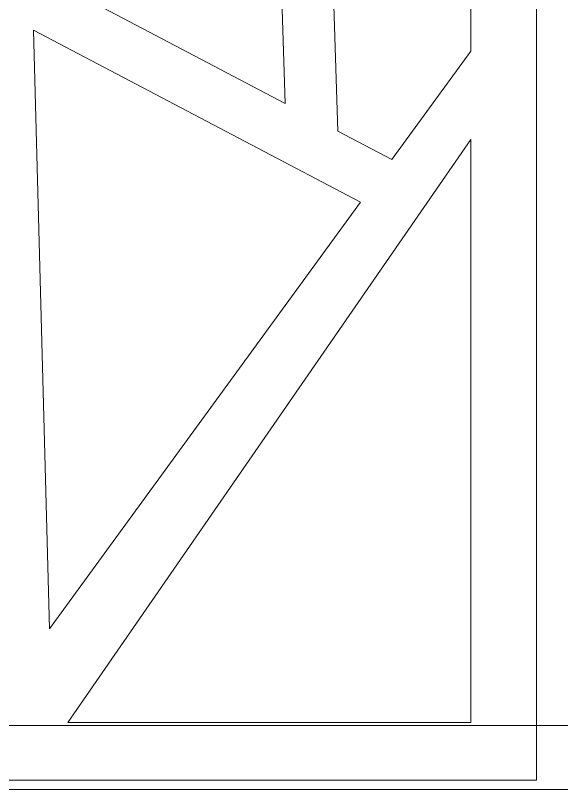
# Model space of a CAD drawing. Header units: centimetres. Extents: x -9.8 to 10, y -7 to 14.1.
# Drawn here: x 5.417 to 7.257, y -6.96 to -4.351 of the extents above; entities that cross this region are included whole.
import ezdxf

# ---------------------------------------------------------------- set-up
doc = ezdxf.new("R2010")
doc.units = ezdxf.units.CM
doc.header["$MEASUREMENT"] = 0
doc.layers.add('layer 1', color=7, linetype='Continuous')

msp = doc.modelspace()

# ---------------------------------------------------------------- linework, layer by layer
at = {"layer": 'layer 1', "color": 114, "lineweight": 9}
for points in [[(-9.82468, 2.6971), (-9.82468, 2.6971), (9.96952, 2.6971), (9.96952, 2.6971), (9.96952, 2.6971), (9.96952, 2.6971), (9.96952, -6.95964), (9.96952, -6.95964), (9.96952, -6.95964), (9.96952, -6.95964), (-9.82468, -6.95964), (-9.82468, -6.95964), (-9.82468, -6.95964), (-9.82468, -6.95964), (-9.82468, 2.6971), (-9.82468, 2.6971)], [(-9.57944, 2.4229), (-9.57944, 2.4229), (9.72428, 2.4229), (9.72428, 2.4229), (9.72428, 2.4229), (9.72428, 2.4229), (9.72428, -6.74336), (9.72428, -6.74336), (9.72428, -6.74336), (9.72428, -6.74336), (-9.57944, -6.74336), (-9.57944, -6.74336), (-9.57944, -6.74336), (-9.57944, -6.74336), (-9.57944, 2.4229), (-9.57944, 2.4229)]]:
    msp.add_open_spline(points, degree=3, knots=[0, 0, 0, 0, 0.2, 0.2, 0.2, 0.2, 0.4, 0.4, 0.4, 0.4, 0.6, 0.6, 0.6, 0.6, 1, 1, 1, 1], dxfattribs=at)
at = {"layer": 'layer 1', "color": 242, "lineweight": 9}
for points, knots in [([(-1.09737, -6.92826), (-1.09737, -6.92826), (1.02257, -6.92826), (1.02257, -6.92826), (1.02257, -6.92826), (1.02257, -6.92826), (-1.09737, -6.92826), (-1.09737, -6.92826), (-1.09737, -6.92826), (-1.09737, -6.92826), (-7.05388, -6.92826), (-7.05388, -6.92826), (-7.05388, -6.92826), (-7.05388, -6.92826), (-7.05388, 2.70426), (-7.05388, 2.70426), (-7.05388, 2.70426), (-7.05388, 2.70426), (7.17271, 2.63757), (7.17271, 2.63757), (7.17271, 2.63757), (7.17271, 2.63757), (7.17271, 2.62617), (7.17271, 2.62617), (7.17271, 2.62617), (7.17271, 2.62617), (7.17271, -6.92826), (7.17271, -6.92826), (7.17271, -6.92826), (7.17271, -6.92826), (1.02338, -6.92826), (1.02338, -6.92826), (1.02338, -6.92826), (1.02338, -6.92826), (-1.09737, -6.92826), (-1.09737, -6.92826)], [0, 0, 0, 0, 0.1, 0.1, 0.1, 0.1, 0.2, 0.2, 0.2, 0.2, 0.3, 0.3, 0.3, 0.3, 0.4, 0.4, 0.4, 0.4, 0.5, 0.5, 0.5, 0.5, 0.6, 0.6, 0.6, 0.6, 0.7, 0.7, 0.7, 0.7, 0.8, 0.8, 0.8, 0.8, 1, 1, 1, 1]), ([(6.95174, -2.94743), (6.95174, -2.94743), (6.95174, -4.47128), (6.95174, -4.47128), (6.95174, -4.47128), (6.95174, -4.47128), (6.68517, -4.8369), (6.68517, -4.8369), (6.68517, -4.8369), (6.68517, -4.8369), (6.50372, -4.74143), (6.50372, -4.74143), (6.50372, -4.74143), (6.50372, -4.74143), (6.43516, -2.58867), (6.43516, -2.58867), (6.43516, -2.58867), (6.43516, -2.58867), (6.95174, -2.94743), (6.95174, -2.94743)], [0, 0, 0, 0, 0.1666667, 0.1666667, 0.1666667, 0.1666667, 0.3333333, 0.3333333, 0.3333333, 0.3333333, 0.5, 0.5, 0.5, 0.5, 0.6666667, 0.6666667, 0.6666667, 0.6666667, 1, 1, 1, 1]), ([(6.26762, -2.81055), (6.26762, -2.81055), (4.8163, -3.85359), (4.8163, -3.85359), (4.8163, -3.85359), (4.8163, -3.85359), (6.32613, -4.64799), (6.32613, -4.64799), (6.32613, -4.64799), (6.32613, -4.64799), (6.26762, -2.81055), (6.26762, -2.81055)], [0, 0, 0, 0, 0.25, 0.25, 0.25, 0.25, 0.5, 0.5, 0.5, 0.5, 1, 1, 1, 1]), ([(6.58014, -4.98095), (6.58014, -4.98095), (5.47762, -4.40086), (5.47762, -4.40086), (5.47762, -4.40086), (5.47762, -4.40086), (5.53206, -6.41848), (5.53206, -6.41848), (5.53206, -6.41848), (5.53206, -6.41848), (6.58014, -4.98095), (6.58014, -4.98095)], [0, 0, 0, 0, 0.25, 0.25, 0.25, 0.25, 0.5, 0.5, 0.5, 0.5, 1, 1, 1, 1]), ([(6.95174, -4.76896), (6.95174, -4.76896), (6.95174, -6.73403), (6.95174, -6.73403), (6.95174, -6.73403), (6.95174, -6.73403), (5.59332, -6.73403), (5.59332, -6.73403), (5.59332, -6.73403), (5.59332, -6.73403), (6.95174, -4.76896), (6.95174, -4.76896)], [0, 0, 0, 0, 0.25, 0.25, 0.25, 0.25, 0.5, 0.5, 0.5, 0.5, 1, 1, 1, 1])]:
    msp.add_open_spline(points, degree=3, knots=knots, dxfattribs=at)

doc.saveas('drawing.dxf')
